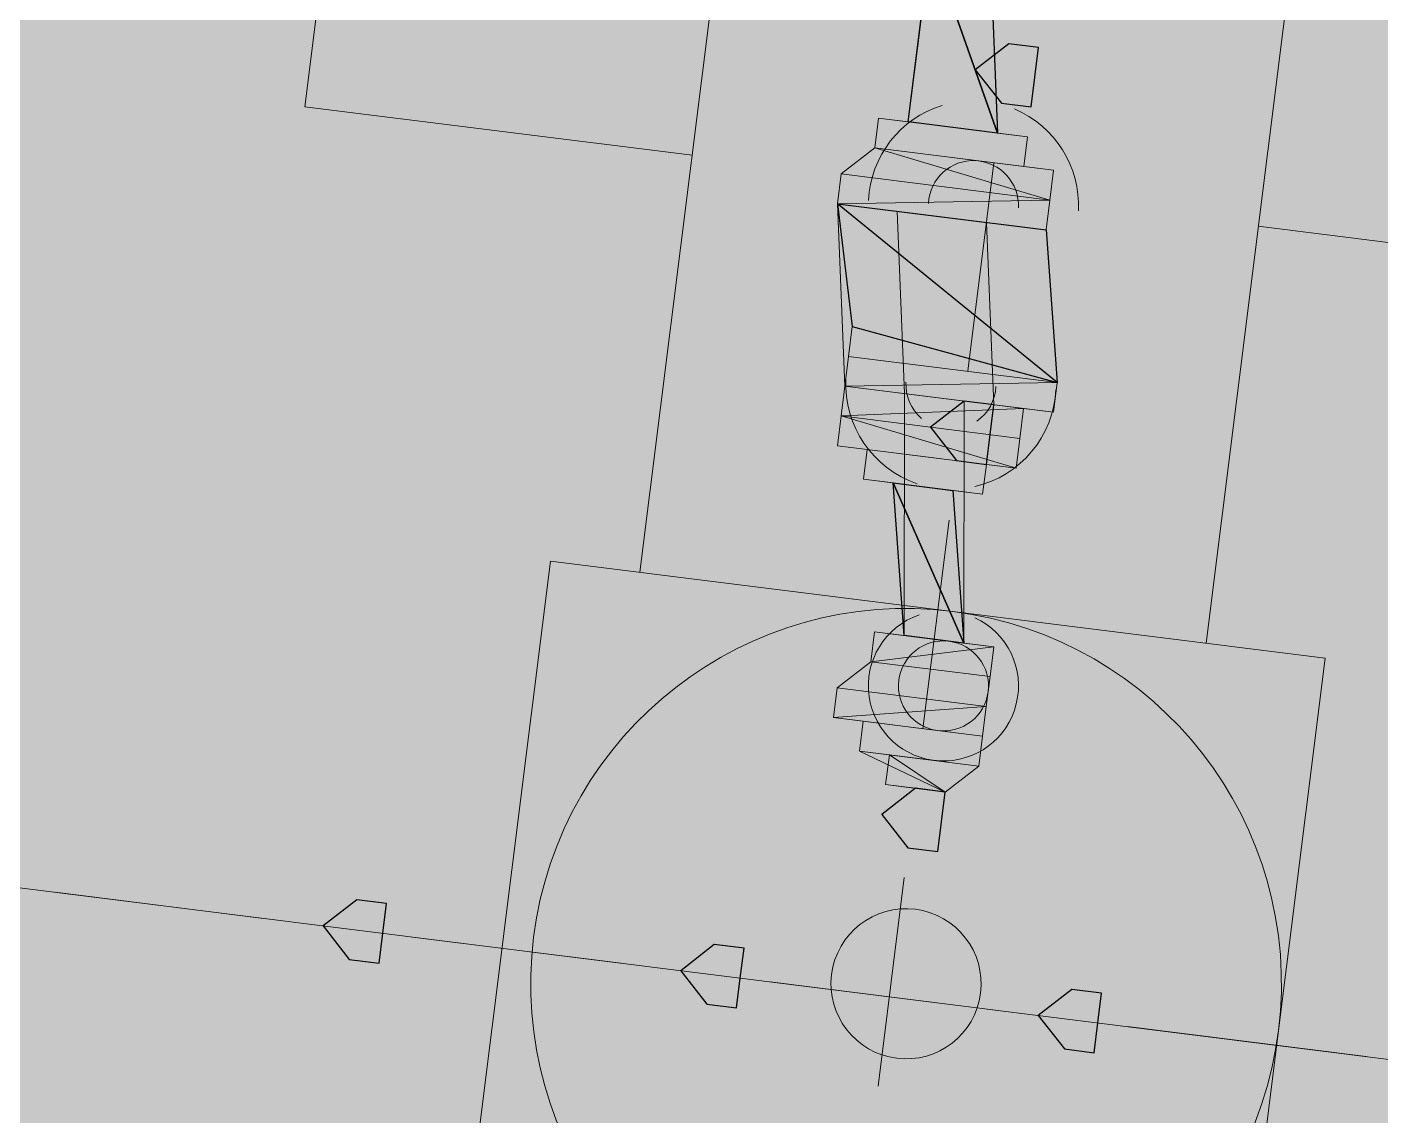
# Model space of a CAD drawing. Header units: metres. Extents: x -4 to 509425, y 7549 to 4732445.
# Drawn here: x 476059.9899 to 476060.3716, y 4719772.6376 to 4719772.9446 of the extents above; entities that cross this region are included whole.
import ezdxf

# ---------------------------------------------------------------- set-up
doc = ezdxf.new("R2010")
doc.units = ezdxf.units.M
doc.header["$LTSCALE"] = 0.01
doc.header["$MEASUREMENT"] = 0
doc.layers.get('0').update_dxf_attribs({"lineweight": 0})
doc.layers.add('_SUBESTACIÓN', color=1, linetype='Continuous')
doc.layers.add('SUBESTACION LA VID', color=253, linetype='Continuous')

# ---------------------------------------------------------------- blocks, each defined once
blk = doc.blocks.new('A$Cfff6051d')
at = {"layer": 'SUBESTACION LA VID', "transparency": 33554687}
h = blk.add_hatch(color=256, dxfattribs=at)
h.dxf.hatch_style = 2
h.paths.add_polyline_path([(476060.27406, 4719772.93051), (476060.27511, 4719772.93891), (476060.26671, 4719772.93996), (476060.25725, 4719772.93261), (476060.2646, 4719772.92316), (476060.27301, 4719772.92211)])
h = blk.add_hatch(color=256, dxfattribs=at)
h.dxf.hatch_style = 2
h.paths.add_polyline_path([(476060.27406, 4719772.93051), (476060.27511, 4719772.93891), (476060.26671, 4719772.93996), (476060.25725, 4719772.93261), (476060.2646, 4719772.92316), (476060.27301, 4719772.92211)])
h = blk.add_hatch(color=256, dxfattribs=at)
h.dxf.hatch_style = 2
h.paths.add_polyline_path([(476060.27406, 4719772.93051), (476060.27511, 4719772.93891), (476060.26671, 4719772.93996), (476060.25725, 4719772.93261), (476060.2646, 4719772.92316), (476060.27301, 4719772.92211)])
h = blk.add_hatch(color=256, dxfattribs=at)
h.dxf.hatch_style = 2
h.paths.add_polyline_path([(476060.27406, 4719772.93051), (476060.27511, 4719772.93891), (476060.26671, 4719772.93996), (476060.25725, 4719772.93261), (476060.2646, 4719772.92316), (476060.27301, 4719772.92211)])
h = blk.add_hatch(color=256, dxfattribs=at)
h.dxf.hatch_style = 2
h.paths.add_polyline_path([(476060.26142, 4719772.82971), (476060.26248, 4719772.83811), (476060.25407, 4719772.83916), (476060.24462, 4719772.83181), (476060.25196, 4719772.82236), (476060.26037, 4719772.82131)])
h = blk.add_hatch(color=256, dxfattribs=at)
h.dxf.hatch_style = 2
h.paths.add_polyline_path([(476060.26142, 4719772.82971), (476060.26248, 4719772.83811), (476060.25407, 4719772.83916), (476060.24462, 4719772.83181), (476060.25196, 4719772.82236), (476060.26037, 4719772.82131)])
h = blk.add_hatch(color=256, dxfattribs=at)
h.dxf.hatch_style = 2
h.paths.add_polyline_path([(476060.26142, 4719772.82971), (476060.26248, 4719772.83811), (476060.25407, 4719772.83916), (476060.24462, 4719772.83181), (476060.25196, 4719772.82236), (476060.26037, 4719772.82131)])
h = blk.add_hatch(color=256, dxfattribs=at)
h.dxf.hatch_style = 2
h.paths.add_polyline_path([(476060.26142, 4719772.82971), (476060.26248, 4719772.83811), (476060.25407, 4719772.83916), (476060.24462, 4719772.83181), (476060.25196, 4719772.82236), (476060.26037, 4719772.82131)])
h = blk.add_hatch(color=256, dxfattribs=at)
h.dxf.hatch_style = 2
h.paths.add_polyline_path([(476060.24773, 4719772.7205), (476060.24879, 4719772.7289), (476060.24038, 4719772.72995), (476060.23092, 4719772.7226), (476060.23827, 4719772.71315), (476060.24668, 4719772.7121)])
h = blk.add_hatch(color=256, dxfattribs=at)
h.dxf.hatch_style = 2
h.paths.add_polyline_path([(476060.24773, 4719772.7205), (476060.24879, 4719772.7289), (476060.24038, 4719772.72995), (476060.23092, 4719772.7226), (476060.23827, 4719772.71315), (476060.24668, 4719772.7121)])
h = blk.add_hatch(color=256, dxfattribs=at)
h.dxf.hatch_style = 2
h.paths.add_polyline_path([(476060.24773, 4719772.7205), (476060.24879, 4719772.7289), (476060.24038, 4719772.72995), (476060.23092, 4719772.7226), (476060.23827, 4719772.71315), (476060.24668, 4719772.7121)])
h = blk.add_hatch(color=256, dxfattribs=at)
h.dxf.hatch_style = 2
h.paths.add_polyline_path([(476060.24773, 4719772.7205), (476060.24879, 4719772.7289), (476060.24038, 4719772.72995), (476060.23092, 4719772.7226), (476060.23827, 4719772.71315), (476060.24668, 4719772.7121)])
h = blk.add_hatch(color=256, dxfattribs=at)
h.dxf.hatch_style = 2
h.paths.add_polyline_path([(476060.09021, 4719772.68905), (476060.09126, 4719772.69745), (476060.08286, 4719772.69851), (476060.07341, 4719772.69116), (476060.08075, 4719772.68171), (476060.08915, 4719772.68065)])
h = blk.add_hatch(color=256, dxfattribs=at)
h.dxf.hatch_style = 2
h.paths.add_polyline_path([(476060.09021, 4719772.68905), (476060.09126, 4719772.69745), (476060.08286, 4719772.69851), (476060.07341, 4719772.69116), (476060.08075, 4719772.68171), (476060.08915, 4719772.68065)])
h = blk.add_hatch(color=256, dxfattribs=at)
h.dxf.hatch_style = 2
h.paths.add_polyline_path([(476060.09021, 4719772.68905), (476060.09126, 4719772.69745), (476060.08286, 4719772.69851), (476060.07341, 4719772.69116), (476060.08075, 4719772.68171), (476060.08915, 4719772.68065)])
h = blk.add_hatch(color=256, dxfattribs=at)
h.dxf.hatch_style = 2
h.paths.add_polyline_path([(476060.09021, 4719772.68905), (476060.09126, 4719772.69745), (476060.08286, 4719772.69851), (476060.07341, 4719772.69116), (476060.08075, 4719772.68171), (476060.08915, 4719772.68065)])
h = blk.add_hatch(color=256, dxfattribs=at)
h.dxf.hatch_style = 2
h.paths.add_polyline_path([(476060.19101, 4719772.67642), (476060.19206, 4719772.68482), (476060.18366, 4719772.68587), (476060.17421, 4719772.67852), (476060.18155, 4719772.66907), (476060.18995, 4719772.66802)])
h = blk.add_hatch(color=256, dxfattribs=at)
h.dxf.hatch_style = 2
h.paths.add_polyline_path([(476060.19101, 4719772.67642), (476060.19206, 4719772.68482), (476060.18366, 4719772.68587), (476060.17421, 4719772.67852), (476060.18155, 4719772.66907), (476060.18995, 4719772.66802)])
h = blk.add_hatch(color=256, dxfattribs=at)
h.dxf.hatch_style = 2
h.paths.add_polyline_path([(476060.19101, 4719772.67642), (476060.19206, 4719772.68482), (476060.18366, 4719772.68587), (476060.17421, 4719772.67852), (476060.18155, 4719772.66907), (476060.18995, 4719772.66802)])
h = blk.add_hatch(color=256, dxfattribs=at)
h.dxf.hatch_style = 2
h.paths.add_polyline_path([(476060.19101, 4719772.67642), (476060.19206, 4719772.68482), (476060.18366, 4719772.68587), (476060.17421, 4719772.67852), (476060.18155, 4719772.66907), (476060.18995, 4719772.66802)])
h = blk.add_hatch(color=256, dxfattribs=at)
h.dxf.hatch_style = 2
h.paths.add_polyline_path([(476060.29181, 4719772.66378), (476060.29287, 4719772.67218), (476060.28447, 4719772.67323), (476060.27501, 4719772.66588), (476060.28236, 4719772.65643), (476060.29076, 4719772.65538)])
h = blk.add_hatch(color=256, dxfattribs=at)
h.dxf.hatch_style = 2
h.paths.add_polyline_path([(476060.29181, 4719772.66378), (476060.29287, 4719772.67218), (476060.28447, 4719772.67323), (476060.27501, 4719772.66588), (476060.28236, 4719772.65643), (476060.29076, 4719772.65538)])
h = blk.add_hatch(color=256, dxfattribs=at)
h.dxf.hatch_style = 2
h.paths.add_polyline_path([(476060.29181, 4719772.66378), (476060.29287, 4719772.67218), (476060.28447, 4719772.67323), (476060.27501, 4719772.66588), (476060.28236, 4719772.65643), (476060.29076, 4719772.65538)])
h = blk.add_hatch(color=256, dxfattribs=at)
h.dxf.hatch_style = 2
h.paths.add_polyline_path([(476060.29181, 4719772.66378), (476060.29287, 4719772.67218), (476060.28447, 4719772.67323), (476060.27501, 4719772.66588), (476060.28236, 4719772.65643), (476060.29076, 4719772.65538)])
at = {"layer": 'SUBESTACION LA VID', "lineweight": 15}
for p, q in [((476060.23835, 4719772.91792), (476060.24466, 4719772.96832)), ((476060.26355, 4719772.91476), (476060.26146, 4719772.96621)), ((476060.26249, 4719772.90636), (476060.25512, 4719772.84756)), ((476060.26249, 4719772.90636), (476060.25512, 4719772.84756)), ((476060.26249, 4719772.90636), (476060.25512, 4719772.84756)), ((476060.26249, 4719772.90636), (476060.25512, 4719772.84756)), ((476060.22047, 4719772.84337), (476060.21839, 4719772.89482)), ((476060.23727, 4719772.84127), (476060.23519, 4719772.89272)), ((476060.26248, 4719772.83811), (476060.26039, 4719772.88956)), ((476060.28033, 4719772.8444), (476060.2772, 4719772.88745)), ((476060.23724, 4719772.77301), (476060.23727, 4719772.84127)), ((476060.24567, 4719772.84021), (476060.24567, 4719772.84021)), ((476060.25405, 4719772.77091), (476060.25407, 4719772.83916)), ((476060.24986, 4719772.80556), (476060.24248, 4719772.74675)), ((476060.24986, 4719772.80556), (476060.24248, 4719772.74675)), ((476060.24986, 4719772.80556), (476060.24248, 4719772.74675)), ((476060.24986, 4719772.80556), (476060.24248, 4719772.74675)), ((476060.82943, 4719772.59638), (476059.56938, 4719772.75435)), ((476060.23722, 4719772.70475), (476060.22985, 4719772.64595)), ((476060.23722, 4719772.70475), (476060.22985, 4719772.64595)), ((476060.23722, 4719772.70475), (476060.22985, 4719772.64595)), ((476060.23722, 4719772.70475), (476060.22985, 4719772.64595)), ((476060.05661, 4719772.69327), (476059.9978, 4719772.70064)), ((476060.05661, 4719772.69327), (476059.9978, 4719772.70064)), ((476060.05661, 4719772.69327), (476059.9978, 4719772.70064)), ((476060.05661, 4719772.69327), (476059.9978, 4719772.70064)), ((476060.15741, 4719772.68063), (476060.09861, 4719772.688)), ((476060.15741, 4719772.68063), (476060.09861, 4719772.688)), ((476060.15741, 4719772.68063), (476060.09861, 4719772.688)), ((476060.15741, 4719772.68063), (476060.09861, 4719772.688)), ((476060.26661, 4719772.66694), (476060.19941, 4719772.67536)), ((476060.26661, 4719772.66694), (476060.19941, 4719772.67536)), ((476060.26661, 4719772.66694), (476060.19941, 4719772.67536)), ((476060.26661, 4719772.66694), (476060.19941, 4719772.67536)), ((476060.36741, 4719772.6543), (476060.30021, 4719772.66273)), ((476060.36741, 4719772.6543), (476060.30021, 4719772.66273)), ((476060.36741, 4719772.6543), (476060.30021, 4719772.66273)), ((476060.36741, 4719772.6543), (476060.30021, 4719772.66273))]:
    blk.add_line(p, q, dxfattribs=at)
at = {"layer": 'SUBESTACION LA VID', "lineweight": 0}
for p, q in [((476060.22257, 4719772.86017), (476060.28033, 4719772.8444)), ((476060.23411, 4719772.81607), (476060.25091, 4719772.81396))]:
    blk.add_line(p, q, dxfattribs=at)
at = {"layer": 'SUBESTACION LA VID', "lineweight": 15}
for points in [[(476060.33705, 4719772.88848), (476060.44625, 4719772.87479), (476060.58105, 4719773.95003), (476060.20304, 4719773.99742), (476060.06824, 4719772.92218), (476060.17744, 4719772.90849)], [(476060.26146, 4719772.96621), (476060.26355, 4719772.91476), (476060.27195, 4719772.91371), (476060.2709, 4719772.90531), (476060.2793, 4719772.90425), (476060.27825, 4719772.89585), (476060.2772, 4719772.88745), (476060.28033, 4719772.8444), (476060.27928, 4719772.836), (476060.27088, 4719772.83705), (476060.26982, 4719772.82865), (476060.26877, 4719772.82025), (476060.26037, 4719772.82131), (476060.25932, 4719772.81291), (476060.25091, 4719772.81396), (476060.25405, 4719772.77091), (476060.26245, 4719772.76985), (476060.2614, 4719772.76144), (476060.26034, 4719772.75304), (476060.25929, 4719772.74464), (476060.25824, 4719772.73624), (476060.24879, 4719772.7289), (476060.24038, 4719772.72995), (476060.23198, 4719772.731), (476060.23303, 4719772.7394), (476060.22463, 4719772.74046), (476060.22568, 4719772.74886), (476060.21728, 4719772.74991), (476060.21834, 4719772.75831), (476060.22779, 4719772.76566), (476060.22884, 4719772.77407), (476060.23724, 4719772.77301), (476060.23411, 4719772.81607), (476060.22571, 4719772.81712), (476060.22676, 4719772.82552), (476060.21836, 4719772.82657), (476060.21942, 4719772.83497), (476060.22047, 4719772.84337), (476060.22152, 4719772.85177), (476060.22257, 4719772.86017), (476060.21839, 4719772.89482), (476060.21944, 4719772.90322), (476060.22889, 4719772.91057), (476060.22995, 4719772.91897), (476060.23835, 4719772.91792), (476060.24466, 4719772.96832)], [(476060.3223, 4719772.77088), (476060.39181, 4719773.3253), (476060.2322, 4719773.34531), (476060.1627, 4719772.79089)], [(476060.11011, 4719772.57564), (476060.32852, 4719772.54826), (476060.3559, 4719772.76667), (476060.1375, 4719772.79405), (476060.11011, 4719772.57564)]]:
    blk.add_lwpolyline(points, dxfattribs=at)
at = {"layer": 'SUBESTACION LA VID'}
for points in [[(476060.24466, 4719772.96832), (476060.26355, 4719772.91476), (476060.23835, 4719772.91792)], [(476060.26146, 4719772.96621), (476060.26355, 4719772.91476), (476060.24466, 4719772.96832)], [(476060.27406, 4719772.93051), (476060.27511, 4719772.93891), (476060.26671, 4719772.93996), (476060.25725, 4719772.93261), (476060.2646, 4719772.92316), (476060.27301, 4719772.92211)], [(476060.27406, 4719772.93051), (476060.27511, 4719772.93891), (476060.26671, 4719772.93996), (476060.25725, 4719772.93261), (476060.2646, 4719772.92316), (476060.27301, 4719772.92211)], [(476060.27406, 4719772.93051), (476060.27511, 4719772.93891), (476060.26671, 4719772.93996), (476060.25725, 4719772.93261), (476060.2646, 4719772.92316), (476060.27301, 4719772.92211)], [(476060.27406, 4719772.93051), (476060.27511, 4719772.93891), (476060.26671, 4719772.93996), (476060.25725, 4719772.93261), (476060.2646, 4719772.92316), (476060.27301, 4719772.92211)], [(476060.26142, 4719772.82971), (476060.26248, 4719772.83811), (476060.25407, 4719772.83916), (476060.24462, 4719772.83181), (476060.25196, 4719772.82236), (476060.26037, 4719772.82131)], [(476060.26142, 4719772.82971), (476060.26248, 4719772.83811), (476060.25407, 4719772.83916), (476060.24462, 4719772.83181), (476060.25196, 4719772.82236), (476060.26037, 4719772.82131)], [(476060.26142, 4719772.82971), (476060.26248, 4719772.83811), (476060.25407, 4719772.83916), (476060.24462, 4719772.83181), (476060.25196, 4719772.82236), (476060.26037, 4719772.82131)], [(476060.26142, 4719772.82971), (476060.26248, 4719772.83811), (476060.25407, 4719772.83916), (476060.24462, 4719772.83181), (476060.25196, 4719772.82236), (476060.26037, 4719772.82131)], [(476060.23411, 4719772.81607), (476060.25405, 4719772.77091), (476060.23724, 4719772.77301)], [(476060.25091, 4719772.81396), (476060.25405, 4719772.77091), (476060.23411, 4719772.81607)], [(476060.24773, 4719772.7205), (476060.24879, 4719772.7289), (476060.24038, 4719772.72995), (476060.23092, 4719772.7226), (476060.23827, 4719772.71315), (476060.24668, 4719772.7121)], [(476060.24773, 4719772.7205), (476060.24879, 4719772.7289), (476060.24038, 4719772.72995), (476060.23092, 4719772.7226), (476060.23827, 4719772.71315), (476060.24668, 4719772.7121)], [(476060.24773, 4719772.7205), (476060.24879, 4719772.7289), (476060.24038, 4719772.72995), (476060.23092, 4719772.7226), (476060.23827, 4719772.71315), (476060.24668, 4719772.7121)], [(476060.24773, 4719772.7205), (476060.24879, 4719772.7289), (476060.24038, 4719772.72995), (476060.23092, 4719772.7226), (476060.23827, 4719772.71315), (476060.24668, 4719772.7121)], [(476060.09021, 4719772.68905), (476060.09126, 4719772.69745), (476060.08286, 4719772.69851), (476060.07341, 4719772.69116), (476060.08075, 4719772.68171), (476060.08915, 4719772.68065)], [(476060.09021, 4719772.68905), (476060.09126, 4719772.69745), (476060.08286, 4719772.69851), (476060.07341, 4719772.69116), (476060.08075, 4719772.68171), (476060.08915, 4719772.68065)], [(476060.09021, 4719772.68905), (476060.09126, 4719772.69745), (476060.08286, 4719772.69851), (476060.07341, 4719772.69116), (476060.08075, 4719772.68171), (476060.08915, 4719772.68065)], [(476060.09021, 4719772.68905), (476060.09126, 4719772.69745), (476060.08286, 4719772.69851), (476060.07341, 4719772.69116), (476060.08075, 4719772.68171), (476060.08915, 4719772.68065)], [(476060.19101, 4719772.67642), (476060.19206, 4719772.68482), (476060.18366, 4719772.68587), (476060.17421, 4719772.67852), (476060.18155, 4719772.66907), (476060.18995, 4719772.66802)], [(476060.19101, 4719772.67642), (476060.19206, 4719772.68482), (476060.18366, 4719772.68587), (476060.17421, 4719772.67852), (476060.18155, 4719772.66907), (476060.18995, 4719772.66802)], [(476060.19101, 4719772.67642), (476060.19206, 4719772.68482), (476060.18366, 4719772.68587), (476060.17421, 4719772.67852), (476060.18155, 4719772.66907), (476060.18995, 4719772.66802)], [(476060.19101, 4719772.67642), (476060.19206, 4719772.68482), (476060.18366, 4719772.68587), (476060.17421, 4719772.67852), (476060.18155, 4719772.66907), (476060.18995, 4719772.66802)], [(476060.29181, 4719772.66378), (476060.29287, 4719772.67218), (476060.28447, 4719772.67323), (476060.27501, 4719772.66588), (476060.28236, 4719772.65643), (476060.29076, 4719772.65538)], [(476060.29181, 4719772.66378), (476060.29287, 4719772.67218), (476060.28447, 4719772.67323), (476060.27501, 4719772.66588), (476060.28236, 4719772.65643), (476060.29076, 4719772.65538)], [(476060.29181, 4719772.66378), (476060.29287, 4719772.67218), (476060.28447, 4719772.67323), (476060.27501, 4719772.66588), (476060.28236, 4719772.65643), (476060.29076, 4719772.65538)], [(476060.29181, 4719772.66378), (476060.29287, 4719772.67218), (476060.28447, 4719772.67323), (476060.27501, 4719772.66588), (476060.28236, 4719772.65643), (476060.29076, 4719772.65538)]]:
    blk.add_lwpolyline(points, close=True, dxfattribs=at)
at = {"layer": 'SUBESTACION LA VID', "lineweight": 0}
for points in [[(476060.24466, 4719772.96832), (476060.26355, 4719772.91476), (476060.23835, 4719772.91792)], [(476060.26146, 4719772.96621), (476060.26355, 4719772.91476), (476060.24466, 4719772.96832)], [(476060.27406, 4719772.93051), (476060.27511, 4719772.93891), (476060.26671, 4719772.93996), (476060.25725, 4719772.93261), (476060.2646, 4719772.92316), (476060.27301, 4719772.92211)], [(476060.27406, 4719772.93051), (476060.27511, 4719772.93891), (476060.26671, 4719772.93996), (476060.25725, 4719772.93261), (476060.2646, 4719772.92316), (476060.27301, 4719772.92211)], [(476060.27406, 4719772.93051), (476060.27511, 4719772.93891), (476060.26671, 4719772.93996), (476060.25725, 4719772.93261), (476060.2646, 4719772.92316), (476060.27301, 4719772.92211)], [(476060.27406, 4719772.93051), (476060.27511, 4719772.93891), (476060.26671, 4719772.93996), (476060.25725, 4719772.93261), (476060.2646, 4719772.92316), (476060.27301, 4719772.92211)], [(476060.26142, 4719772.82971), (476060.26248, 4719772.83811), (476060.25407, 4719772.83916), (476060.24462, 4719772.83181), (476060.25196, 4719772.82236), (476060.26037, 4719772.82131)], [(476060.26142, 4719772.82971), (476060.26248, 4719772.83811), (476060.25407, 4719772.83916), (476060.24462, 4719772.83181), (476060.25196, 4719772.82236), (476060.26037, 4719772.82131)], [(476060.26142, 4719772.82971), (476060.26248, 4719772.83811), (476060.25407, 4719772.83916), (476060.24462, 4719772.83181), (476060.25196, 4719772.82236), (476060.26037, 4719772.82131)], [(476060.26142, 4719772.82971), (476060.26248, 4719772.83811), (476060.25407, 4719772.83916), (476060.24462, 4719772.83181), (476060.25196, 4719772.82236), (476060.26037, 4719772.82131)], [(476060.23411, 4719772.81607), (476060.25405, 4719772.77091), (476060.23724, 4719772.77301)], [(476060.25091, 4719772.81396), (476060.25405, 4719772.77091), (476060.23411, 4719772.81607)], [(476060.24773, 4719772.7205), (476060.24879, 4719772.7289), (476060.24038, 4719772.72995), (476060.23092, 4719772.7226), (476060.23827, 4719772.71315), (476060.24668, 4719772.7121)], [(476060.24773, 4719772.7205), (476060.24879, 4719772.7289), (476060.24038, 4719772.72995), (476060.23092, 4719772.7226), (476060.23827, 4719772.71315), (476060.24668, 4719772.7121)], [(476060.24773, 4719772.7205), (476060.24879, 4719772.7289), (476060.24038, 4719772.72995), (476060.23092, 4719772.7226), (476060.23827, 4719772.71315), (476060.24668, 4719772.7121)], [(476060.24773, 4719772.7205), (476060.24879, 4719772.7289), (476060.24038, 4719772.72995), (476060.23092, 4719772.7226), (476060.23827, 4719772.71315), (476060.24668, 4719772.7121)], [(476060.09021, 4719772.68905), (476060.09126, 4719772.69745), (476060.08286, 4719772.69851), (476060.07341, 4719772.69116), (476060.08075, 4719772.68171), (476060.08915, 4719772.68065)], [(476060.09021, 4719772.68905), (476060.09126, 4719772.69745), (476060.08286, 4719772.69851), (476060.07341, 4719772.69116), (476060.08075, 4719772.68171), (476060.08915, 4719772.68065)], [(476060.09021, 4719772.68905), (476060.09126, 4719772.69745), (476060.08286, 4719772.69851), (476060.07341, 4719772.69116), (476060.08075, 4719772.68171), (476060.08915, 4719772.68065)], [(476060.09021, 4719772.68905), (476060.09126, 4719772.69745), (476060.08286, 4719772.69851), (476060.07341, 4719772.69116), (476060.08075, 4719772.68171), (476060.08915, 4719772.68065)], [(476060.19101, 4719772.67642), (476060.19206, 4719772.68482), (476060.18366, 4719772.68587), (476060.17421, 4719772.67852), (476060.18155, 4719772.66907), (476060.18995, 4719772.66802)], [(476060.19101, 4719772.67642), (476060.19206, 4719772.68482), (476060.18366, 4719772.68587), (476060.17421, 4719772.67852), (476060.18155, 4719772.66907), (476060.18995, 4719772.66802)], [(476060.19101, 4719772.67642), (476060.19206, 4719772.68482), (476060.18366, 4719772.68587), (476060.17421, 4719772.67852), (476060.18155, 4719772.66907), (476060.18995, 4719772.66802)], [(476060.19101, 4719772.67642), (476060.19206, 4719772.68482), (476060.18366, 4719772.68587), (476060.17421, 4719772.67852), (476060.18155, 4719772.66907), (476060.18995, 4719772.66802)], [(476060.29181, 4719772.66378), (476060.29287, 4719772.67218), (476060.28447, 4719772.67323), (476060.27501, 4719772.66588), (476060.28236, 4719772.65643), (476060.29076, 4719772.65538)], [(476060.29181, 4719772.66378), (476060.29287, 4719772.67218), (476060.28447, 4719772.67323), (476060.27501, 4719772.66588), (476060.28236, 4719772.65643), (476060.29076, 4719772.65538)], [(476060.29181, 4719772.66378), (476060.29287, 4719772.67218), (476060.28447, 4719772.67323), (476060.27501, 4719772.66588), (476060.28236, 4719772.65643), (476060.29076, 4719772.65538)], [(476060.29181, 4719772.66378), (476060.29287, 4719772.67218), (476060.28447, 4719772.67323), (476060.27501, 4719772.66588), (476060.28236, 4719772.65643), (476060.29076, 4719772.65538)]]:
    blk.add_lwpolyline(points, close=True, dxfattribs=at)
for points in [[(476060.27195, 4719772.91371), (476060.22995, 4719772.91897), (476060.27195, 4719772.91371), (476060.23835, 4719772.91792), (476060.26355, 4719772.91476), (476060.23835, 4719772.91792), (476060.26355, 4719772.91476)], [(476060.27825, 4719772.89585), (476060.22889, 4719772.91057), (476060.2793, 4719772.90425), (476060.22889, 4719772.91057), (476060.2709, 4719772.90531), (476060.22889, 4719772.91057)], [(476060.2772, 4719772.88745), (476060.21839, 4719772.89482), (476060.27825, 4719772.89585), (476060.21944, 4719772.90322), (476060.27825, 4719772.89585), (476060.21944, 4719772.90322)], [(476060.27928, 4719772.836), (476060.22047, 4719772.84337), (476060.28033, 4719772.8444), (476060.22152, 4719772.85177)], [(476060.21942, 4719772.83497), (476060.27088, 4719772.83705), (476060.22047, 4719772.84337), (476060.27088, 4719772.83705)], [(476060.22676, 4719772.82552), (476060.26037, 4719772.82131), (476060.22676, 4719772.82552), (476060.26877, 4719772.82025), (476060.21942, 4719772.83497), (476060.26982, 4719772.82865), (476060.21942, 4719772.83497), (476060.26982, 4719772.82865)], [(476060.25091, 4719772.81396), (476060.23411, 4719772.81607), (476060.25932, 4719772.81291), (476060.22571, 4719772.81712), (476060.25932, 4719772.81291)], [(476060.22779, 4719772.76566), (476060.26245, 4719772.76985), (476060.22884, 4719772.77407), (476060.25405, 4719772.77091), (476060.22884, 4719772.77407), (476060.25405, 4719772.77091), (476060.23724, 4719772.77301), (476060.25405, 4719772.77091)], [(476060.2614, 4719772.76144), (476060.22779, 4719772.76566), (476060.2614, 4719772.76144), (476060.22779, 4719772.76566), (476060.2614, 4719772.76144), (476060.22779, 4719772.76566), (476060.2614, 4719772.76144)], [(476060.21728, 4719772.74991), (476060.25929, 4719772.74464), (476060.21728, 4719772.74991), (476060.26034, 4719772.75304), (476060.21834, 4719772.75831), (476060.26034, 4719772.75304), (476060.21834, 4719772.75831), (476060.26034, 4719772.75304), (476060.21834, 4719772.75831)], [(476060.22568, 4719772.74886), (476060.25929, 4719772.74464), (476060.22568, 4719772.74886)], [(476060.24879, 4719772.7289), (476060.22463, 4719772.74046), (476060.24984, 4719772.7373)], [(476060.22463, 4719772.74046), (476060.25824, 4719772.73624), (476060.22463, 4719772.74046), (476060.25824, 4719772.73624), (476060.22463, 4719772.74046)], [(476060.24038, 4719772.72995), (476060.23198, 4719772.731), (476060.24879, 4719772.7289), (476060.23198, 4719772.731), (476060.24879, 4719772.7289), (476060.23303, 4719772.7394)]]:
    blk.add_lwpolyline(points, dxfattribs=at)
at = {"layer": 'SUBESTACION LA VID', "lineweight": 15}
for points in [[(476060.2479, 4719772.92257), (476060.23604, 4719772.91888), (476060.22774, 4719772.90817), (476060.22712, 4719772.89576)], [(476060.28631, 4719772.89281), (476060.28693, 4719772.90521), (476060.27974, 4719772.9167), (476060.26831, 4719772.92156)], [(476060.2208, 4719772.84536), (476060.22014, 4719772.83216), (476060.22831, 4719772.82013), (476060.24082, 4719772.81585)], [(476060.23771, 4719772.84452), (476060.23753, 4719772.84062), (476060.23913, 4719772.83683), (476060.24209, 4719772.83427)], [(476060.25771, 4719772.8335), (476060.2609, 4719772.83574), (476060.26288, 4719772.83935), (476060.26309, 4719772.84325)], [(476060.25715, 4719772.81503), (476060.27001, 4719772.81804), (476060.27933, 4719772.82921), (476060.27999, 4719772.84241)]]:
    blk.add_open_spline(points, degree=3, dxfattribs=at)
for points, knots in [([(476060.26941, 4719772.89365), (476060.26975, 4719772.90066), (476060.26436, 4719772.90662), (476060.25735, 4719772.90697), (476060.25034, 4719772.90732), (476060.24439, 4719772.90192), (476060.24403, 4719772.89492)], [0, 0, 0, 0, 1, 1, 1, 2, 2, 2, 2]), ([(476060.22457, 4719772.56982), (476060.28256, 4719772.56255), (476060.33547, 4719772.60366), (476060.34274, 4719772.66166), (476060.35001, 4719772.71965), (476060.30889, 4719772.77256), (476060.2509, 4719772.77983), (476060.1929, 4719772.7871), (476060.14, 4719772.74598), (476060.13273, 4719772.68799), (476060.12546, 4719772.62999), (476060.16658, 4719772.57709), (476060.22457, 4719772.56982)], [0, 0, 0, 0, 1, 1, 1, 2, 2, 2, 3, 3, 3, 4, 4, 4, 4]), ([(476060.24139, 4719772.77885), (476060.2318, 4719772.77556), (476060.22589, 4719772.76591), (476060.22731, 4719772.75587), (476060.22873, 4719772.74582), (476060.23708, 4719772.73819), (476060.24721, 4719772.73769), (476060.25734, 4719772.73718), (476060.26642, 4719772.74394), (476060.26882, 4719772.75379), (476060.27124, 4719772.76365), (476060.26632, 4719772.77383), (476060.25709, 4719772.77806)], [0, 0, 0, 0, 1, 1, 1, 2, 2, 2, 3, 3, 3, 4, 4, 4, 4]), ([(476060.26087, 4719772.75725), (476060.26174, 4719772.7642), (476060.2568, 4719772.77056), (476060.24985, 4719772.77143), (476060.24289, 4719772.7723), (476060.23654, 4719772.76736), (476060.23566, 4719772.76041), (476060.23479, 4719772.75345), (476060.23973, 4719772.7471), (476060.24669, 4719772.74622), (476060.25364, 4719772.74535), (476060.26, 4719772.75029), (476060.26087, 4719772.75725)], [0, 0, 0, 0, 1, 1, 1, 2, 2, 2, 3, 3, 3, 4, 4, 4, 4]), ([(476060.2351, 4719772.65382), (476060.24669, 4719772.65237), (476060.25729, 4719772.66059), (476060.25874, 4719772.67219), (476060.26019, 4719772.68378), (476060.25196, 4719772.69437), (476060.24037, 4719772.69582), (476060.22877, 4719772.69728), (476060.21818, 4719772.68905), (476060.21673, 4719772.67746), (476060.21528, 4719772.66586), (476060.22351, 4719772.65528), (476060.2351, 4719772.65382)], [0, 0, 0, 0, 1, 1, 1, 2, 2, 2, 3, 3, 3, 4, 4, 4, 4])]:
    blk.add_open_spline(points, degree=3, knots=knots, dxfattribs=at)
at = {"layer": 'SUBESTACION LA VID'}
for points in [[(476060.2772, 4719772.88745), (476060.2772, 4719772.88745), (476060.21839, 4719772.89482), (476060.21839, 4719772.89482), (476060.21839, 4719772.89482), (476060.28033, 4719772.8444), (476060.28033, 4719772.8444), (476060.28033, 4719772.8444), (476060.2772, 4719772.88745), (476060.2772, 4719772.88745)], [(476060.21839, 4719772.89482), (476060.21839, 4719772.89482), (476060.28033, 4719772.8444), (476060.28033, 4719772.8444), (476060.28033, 4719772.8444), (476060.22257, 4719772.86017), (476060.22257, 4719772.86017), (476060.22257, 4719772.86017), (476060.21839, 4719772.89482), (476060.21839, 4719772.89482)]]:
    blk.add_open_spline(points, degree=3, knots=[0, 0, 0, 0, 1, 1, 1, 2, 2, 2, 3, 3, 3, 3], dxfattribs=at)
at = {"layer": 'SUBESTACION LA VID', "lineweight": 0}
for points in [[(476060.2772, 4719772.88745), (476060.2772, 4719772.88745), (476060.21839, 4719772.89482), (476060.21839, 4719772.89482), (476060.21839, 4719772.89482), (476060.28033, 4719772.8444), (476060.28033, 4719772.8444), (476060.28033, 4719772.8444), (476060.2772, 4719772.88745), (476060.2772, 4719772.88745)], [(476060.21839, 4719772.89482), (476060.21839, 4719772.89482), (476060.28033, 4719772.8444), (476060.28033, 4719772.8444), (476060.28033, 4719772.8444), (476060.22257, 4719772.86017), (476060.22257, 4719772.86017), (476060.22257, 4719772.86017), (476060.21839, 4719772.89482), (476060.21839, 4719772.89482)]]:
    blk.add_open_spline(points, degree=3, knots=[0, 0, 0, 0, 1, 1, 1, 2, 2, 2, 3, 3, 3, 3], dxfattribs=at)

msp = doc.modelspace()

# ---------------------------------------------------------------- hatches: boundary and pattern name
at = {"layer": '_SUBESTACIÓN', "transparency": 33554559}
h = msp.add_hatch(color=1, dxfattribs=at)
h.dxf.hatch_style = 1
h.paths.add_polyline_path([(475968.63988, 4719805.82503), (476089.93862, 4719790.61504), (476078.16862, 4719696.74002), (475956.86864, 4719711.95017)])

# ---------------------------------------------------------------- block references
at = {"linetype": 'Continuous'}
msp.add_blockref('A$Cfff6051d', (0, 0), dxfattribs=at)

doc.saveas('drawing.dxf')
